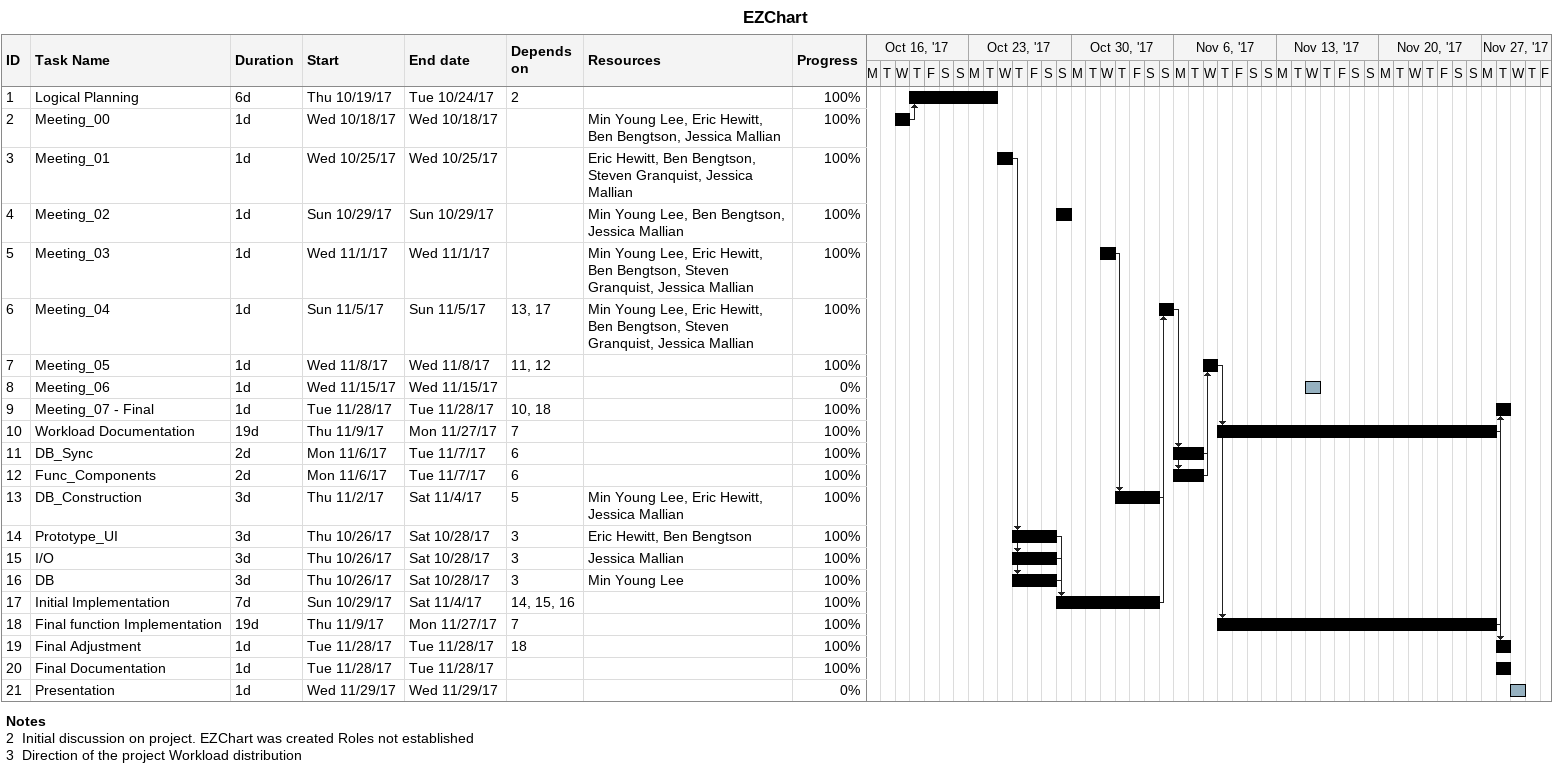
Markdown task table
EZChart

| ID | Task | Duration | Start | Finish | Predecessors | Resources | % complete |
|---|---|---|---|---|---|---|---|
| 1 | Logical Planning | 6d | 2017-10-19 | 2017-10-24 | 2 |  | 100 |
| 2 | Meeting_00 | 1d | 2017-10-18 | 2017-10-18 |  | Min Young Lee, Eric Hewitt, Ben Bengtson, Jessica Mallian | 100 |
| 3 | Meeting_01 | 1d | 2017-10-25 | 2017-10-25 |  | Eric Hewitt, Ben Bengtson, Steven Granquist, Jessica Mallian | 100 |
| 4 | Meeting_02 | 1d | 2017-10-29 | 2017-10-29 |  | Min Young Lee, Ben Bengtson, Jessica Mallian | 100 |
| 5 | Meeting_03 | 1d | 2017-11-01 | 2017-11-01 |  | Min Young Lee, Eric Hewitt, Ben Bengtson, Steven Granquist, Jessica Mallian | 100 |
| 6 | Meeting_04 | 1d | 2017-11-05 | 2017-11-05 | 13, 17 | Min Young Lee, Eric Hewitt, Ben Bengtson, Steven Granquist, Jessica Mallian | 100 |
| 7 | Meeting_05 | 1d | 2017-11-08 | 2017-11-08 | 11, 12 |  | 100 |
| 8 | Meeting_06 | 1d | 2017-11-15 | 2017-11-15 |  |  | 0 |
| 9 | Meeting_07 - Final | 1d | 2017-11-28 | 2017-11-28 | 10, 18 |  | 100 |
| 10 | Workload Documentation | 19d | 2017-11-09 | 2017-11-27 | 7 |  | 100 |
| 11 | DB_Sync | 2d | 2017-11-06 | 2017-11-07 | 6 |  | 100 |
| 12 | Func_Components | 2d | 2017-11-06 | 2017-11-07 | 6 |  | 100 |
| 13 | DB_Construction | 3d | 2017-11-02 | 2017-11-04 | 5 | Min Young Lee, Eric Hewitt, Jessica Mallian | 100 |
| 14 | Prototype_UI | 3d | 2017-10-26 | 2017-10-28 | 3 | Eric Hewitt, Ben Bengtson | 100 |
| 15 | I/O | 3d | 2017-10-26 | 2017-10-28 | 3 | Jessica Mallian | 100 |
| 16 | DB | 3d | 2017-10-26 | 2017-10-28 | 3 | Min Young Lee | 100 |
| 17 | Initial Implementation | 7d | 2017-10-29 | 2017-11-04 | 14, 15, 16 |  | 100 |
| 18 | Final function Implementation | 19d | 2017-11-09 | 2017-11-27 | 7 |  | 100 |
| 19 | Final Adjustment | 1d | 2017-11-28 | 2017-11-28 | 18 |  | 100 |
| 20 | Final Documentation | 1d | 2017-11-28 | 2017-11-28 |  |  | 100 |
| 21 | Presentation | 1d | 2017-11-29 | 2017-11-29 |  |  | 0 |

Notes
- 2: Initial discussion on project. EZChart was created Roles not established
- 3: Direction of the project Workload distribution
